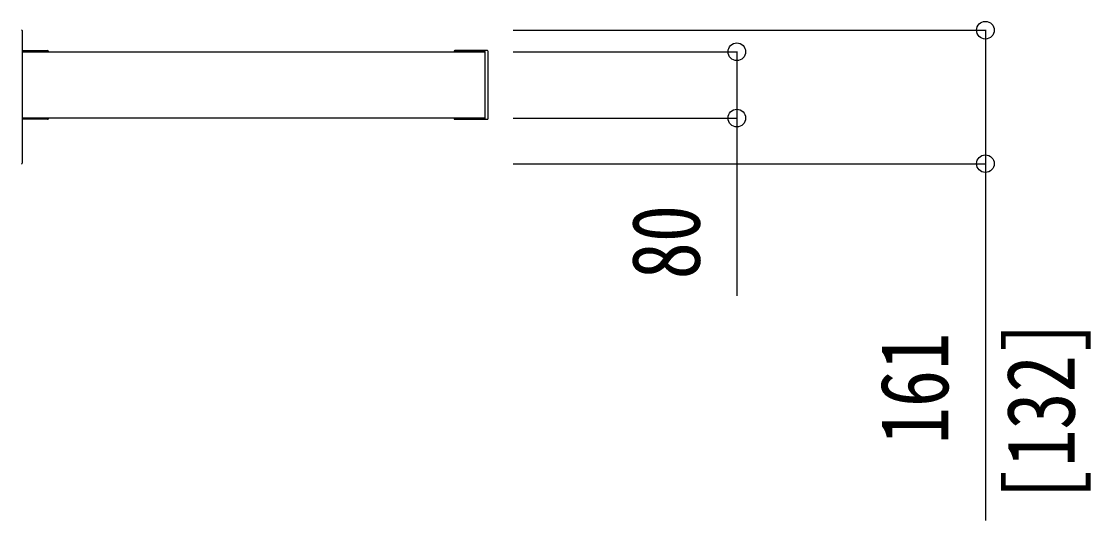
# Model space of a CAD drawing. Units: millimetres, scale not verified. Extents: x -10512 to 10513, y -7424 to 7426.
# Drawn here: x -7396 to -6105, y 2034 to 2636 of the extents above; entities that cross this region are included whole.
import ezdxf
from ezdxf.enums import TextEntityAlignment as Align

# ---------------------------------------------------------------- set-up
doc = ezdxf.new("R2010")
doc.units = ezdxf.units.MM
doc.header["$LTSCALE"] = 40
for name, color, linetype in [('0-3_YKK_13', 4, 'Continuous'), ('0-4_YKK_A1', 4, 'Continuous'), ('0-5_YKK_D', 6, 'Continuous')]:
    doc.layers.add(name, color=color, linetype=linetype)
doc.styles.add('ＭＳ ゴシック', font='')
doc.styles.get('ＭＳ ゴシック').set_extended_font_data('MS Gothic')

msp = doc.modelspace()

# ---------------------------------------------------------------- linework, layer by layer
at = {"layer": '0-3_YKK_13'}
for p, q in [((-7394.65, 2625.07), (-7394.65, 2599.6)), ((-7394.65, 2601.1), (-7363.89, 2601.1)), ((-7394.65, 2600.1), (-7363.42, 2600.1)), ((-7363.12, 2599.8), (-7363.12, 2599.6)), ((-7362.89, 2600.1), (-7362.89, 2599.6)), ((-6873.41, 2600.1), (-6873.41, 2599.6)), ((-6873.18, 2599.8), (-6873.18, 2599.6)), ((-6836.36, 2600.1), (-6872.88, 2600.1)), ((-6833.21, 2601.1), (-6872.41, 2601.1)), ((-6836.06, 2519.4), (-6836.06, 2599.8)), ((-6832.21, 2519.1), (-6832.21, 2600.1)), ((-7363.42, 2519.1), (-7394.65, 2519.1)), ((-7363.89, 2518.1), (-7394.65, 2518.1)), ((-7363.12, 2519.6), (-7363.12, 2519.4)), ((-7362.89, 2519.6), (-7362.89, 2519.1)), ((-6873.41, 2519.6), (-6873.41, 2519.1)), ((-6873.18, 2519.6), (-6873.18, 2519.4)), ((-6872.88, 2519.1), (-6836.36, 2519.1)), ((-6872.41, 2518.1), (-6833.21, 2518.1))]:
    msp.add_line(p, q, dxfattribs=at)
msp.add_lwpolyline([(-7394.65, 2599.6), (-7394.65, 2519.6), (-7394.65, 2465.13)], dxfattribs=at)
for centre, radius, start, end in [((-7395.65, 2625.07), 1, 0, 86.5), ((-7363.89, 2600.1), 1, 0, 90), ((-7363.42, 2599.8), 0.3, 0, 90), ((-6872.41, 2600.1), 1, 90, 180), ((-6872.88, 2599.8), 0.3, 90, 180), ((-6836.36, 2599.8), 0.3, 0, 90), ((-6833.21, 2600.1), 1, 0, 90), ((-7363.89, 2519.1), 1, 270, 0), ((-7363.42, 2519.4), 0.3, 270, 0), ((-6872.41, 2519.1), 1, 180, 270), ((-6872.88, 2519.4), 0.3, 180, 270), ((-6836.36, 2519.4), 0.3, 270, 0), ((-6833.21, 2519.1), 1, 270, 0), ((-7395.65, 2465.13), 1, 273.5, 0)]:
    msp.add_arc(centre, radius, start, end, dxfattribs=at)
at = {"layer": '0-4_YKK_A1'}
for p, q in [((-7394.65, 2599.6), (-6836.06, 2599.6)), ((-6836.06, 2519.6), (-7394.65, 2519.6))]:
    msp.add_line(p, q, dxfattribs=at)
at = {"layer": '0-5_YKK_D'}
for p, q in [((-6802.21, 2625.6), (-6231.21, 2625.6)), ((-6802.21, 2599.6), (-6531.21, 2599.6)), ((-6802.21, 2519.6), (-6531.21, 2519.6)), ((-6802.21, 2464.6), (-6231.21, 2464.6))]:
    msp.add_line(p, q, dxfattribs=at)
for points in [[(-6232.21, 2625.6), (-6232.21, 2464.6), (-6232.21, 2034.1)], [(-6532.21, 2599.6), (-6532.21, 2519.6), (-6532.21, 2305.1)]]:
    msp.add_lwpolyline(points, dxfattribs=at)
for centre in [(-6232.21, 2625.6), (-6532.21, 2599.6), (-6532.21, 2519.6), (-6232.21, 2464.6)]:
    msp.add_circle(centre, 10.62, dxfattribs=at)

# ---------------------------------------------------------------- texts
at = {"layer": '0-5_YKK_D', "style": 'ＭＳ ゴシック', "width": 0.8}
for s, p in [('80', (-6552.21, 2325.1)), ('[132]', (-6099.71, 2054.1)), ('161', (-6252.21, 2126.1))]:
    msp.add_text(s, height=82.48, rotation=90, dxfattribs=at).set_placement(p, align=Align.BOTTOM_LEFT)

doc.saveas('drawing.dxf')
